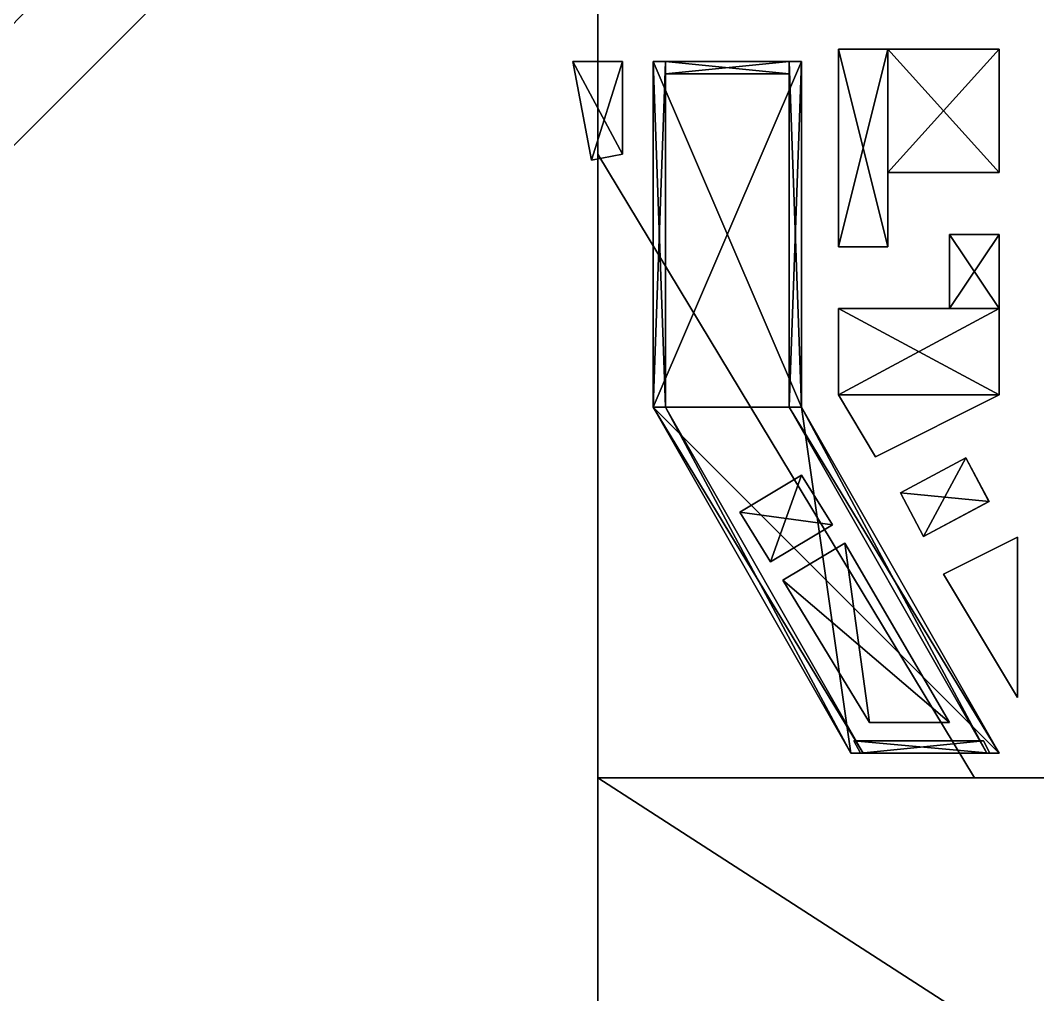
# Model space of a CAD drawing. Extents: x -6144 to 9632, y -5120 to 9632.
# Drawn here: x 7941 to 8270.5, y 7663.8 to 7979.3 of the extents above; entities that cross this region are included whole.
import ezdxf

# ---------------------------------------------------------------- set-up
doc = ezdxf.new("R2010")
doc.units = 0

msp = doc.modelspace()

# ---------------------------------------------------------------- meshes
at = {"layer": 'OBJECT313', "color": 50}
mesh = msp.add_polyface(dxfattribs=at)
corners = [(6752, 6752, 10656), (6752, 6752, 10176), (6752, 9632, 10176), (6752, 9632, 10656), (9632, 9632, 10656), (9632, 9632, 10176), (9632, 6752, 10176), (9632, 6752, 10656)]
mesh.append_faces([[corners[k] for k in face] for face in [(1, 3, 0), (5, 7, 4), (6, 0, 7), (2, 4, 3), (1, 5, 2), (3, 7, 0)]], dxfattribs={"vtx0": -1})
mesh.append_faces([[corners[k] for k in face] for face in [(1, 2, 3), (5, 6, 7), (6, 1, 0), (2, 5, 4), (1, 6, 5), (3, 4, 7)]], dxfattribs={"vtx2": -1})
at = {"layer": 'OBJECT317', "color": 50}
mesh = msp.add_polyface(dxfattribs=at)
corners = [(8146, 7854, 10864), (8146, 7854, 10688), (8146, 7966, 10688), (8146, 7966, 10864), (8194, 7966, 10864), (8194, 7966, 10688), (8194, 7854, 10688), (8194, 7854, 10864)]
mesh.append_faces([[corners[k] for k in face] for face in [(1, 3, 0), (5, 7, 4), (6, 0, 7), (2, 4, 3), (1, 5, 2), (3, 7, 0)]], dxfattribs={"vtx0": -1})
mesh.append_faces([[corners[k] for k in face] for face in [(1, 2, 3), (5, 6, 7), (6, 1, 0), (2, 5, 4), (1, 6, 5), (3, 4, 7)]], dxfattribs={"vtx2": -1})
at = {"layer": 'OBJECT318', "color": 50}
mesh = msp.add_polyface(dxfattribs=at)
corners = [(8258, 7742, 10688), (8210, 7742, 10688), (8210, 7742, 10864), (8258, 7742, 10864), (8146, 7854, 10688), (8194, 7854, 10688), (8194, 7854, 10864), (8146, 7854, 10864)]
mesh.append_faces([[corners[k] for k in face] for face in [(1, 3, 0), (5, 7, 4), (4, 0, 5), (2, 6, 3), (1, 7, 2), (5, 3, 6)]], dxfattribs={"vtx0": -1})
mesh.append_faces([[corners[k] for k in face] for face in [(1, 2, 3), (5, 6, 7), (4, 1, 0), (2, 7, 6), (1, 4, 7), (5, 0, 3)]], dxfattribs={"vtx2": -1})
at = {"layer": 'OBJECT320', "color": 50}
mesh = msp.add_polyface(dxfattribs=at)
corners = [(6752, 9632, 12000), (6752, 6752, 12000), (9632, 6752, 12000), (9632, 9632, 12000), (6752, 6752, 12224), (6752, 9632, 12224), (9632, 9632, 12224), (9632, 6752, 12224)]
mesh.append_faces([[corners[k] for k in face] for face in [(1, 3, 0), (5, 7, 4), (0, 4, 1), (2, 6, 3), (1, 7, 2), (3, 5, 0)]], dxfattribs={"vtx0": -1})
mesh.append_faces([[corners[k] for k in face] for face in [(1, 2, 3), (5, 6, 7), (0, 5, 4), (2, 7, 6), (1, 4, 7), (3, 6, 5)]], dxfattribs={"vtx2": -1})
at = {"layer": 'OBJECT338', "color": 50}
mesh = msp.add_polyface(dxfattribs=at)
corners = [(6784, 6784, 10687), (6784, 6784, 10656), (6784, 8174, 10656), (6784, 8174, 10687), (8128, 8174, 10687), (8128, 8174, 10656), (8128, 6784, 10656), (8128, 6784, 10687)]
mesh.append_faces([[corners[k] for k in face] for face in [(1, 3, 0), (5, 7, 4), (6, 0, 7), (2, 4, 3), (1, 5, 2), (3, 7, 0)]], dxfattribs={"vtx0": -1})
mesh.append_faces([[corners[k] for k in face] for face in [(1, 2, 3), (5, 6, 7), (6, 1, 0), (2, 5, 4), (1, 6, 5), (3, 4, 7)]], dxfattribs={"vtx2": -1})
at = {"layer": 'OBJECT341', "color": 50}
mesh = msp.add_polyface(dxfattribs=at)
corners = [(8128, 7734, 10656), (8128, 6784, 10656), (9600, 6784, 10656), (9600, 7734, 10656), (8128, 6784, 10687), (8128, 7734, 10687), (9600, 7734, 10687), (9600, 6784, 10687)]
mesh.append_faces([[corners[k] for k in face] for face in [(1, 3, 0), (5, 7, 4), (0, 4, 1), (2, 6, 3), (1, 7, 2), (3, 5, 0)]], dxfattribs={"vtx0": -1})
mesh.append_faces([[corners[k] for k in face] for face in [(1, 2, 3), (5, 6, 7), (0, 5, 4), (2, 7, 6), (1, 4, 7), (3, 6, 5)]], dxfattribs={"vtx2": -1})
at = {"layer": 'OBJECT348', "color": 50}
mesh = msp.add_polyface(dxfattribs=at)
corners = [(8128, 7734, 10687), (8128, 7734, 10656), (8128, 7936, 10656), (8128, 7936, 10687), (8250, 7734, 10656), (8250, 7734, 10687)]
mesh.append_faces([[corners[k] for k in face] for face in [(1, 4, 2), (0, 3, 5)]])
mesh.append_faces([[corners[k] for k in face] for face in [(1, 3, 0), (1, 5, 4), (2, 5, 3)]], dxfattribs={"vtx0": -1})
mesh.append_faces([[corners[k] for k in face] for face in [(1, 2, 3), (1, 0, 5), (2, 4, 5)]], dxfattribs={"vtx2": -1})
at = {"layer": 'OBJECT467', "color": 50}
mesh = msp.add_polyface(dxfattribs=at)
corners = [(8214, 7742, 10880), (8210, 7742, 10880), (8210, 7742, 10881), (8214, 7742, 10881), (8146, 7854, 10880), (8150, 7854, 10880), (8150, 7854, 10881), (8146, 7854, 10881)]
mesh.append_faces([[corners[k] for k in face] for face in [(1, 3, 0), (5, 7, 4), (4, 0, 5), (2, 6, 3), (1, 7, 2), (5, 3, 6)]], dxfattribs={"vtx0": -1})
mesh.append_faces([[corners[k] for k in face] for face in [(1, 2, 3), (5, 6, 7), (4, 1, 0), (2, 7, 6), (1, 4, 7), (5, 0, 3)]], dxfattribs={"vtx2": -1})
at = {"layer": 'OBJECT468', "color": 50}
mesh = msp.add_polyface(dxfattribs=at)
corners = [(8194, 7832, 10880), (8174, 7820, 10880), (8184, 7804, 10880), (8204, 7816, 10880), (8204, 7816, 10886), (8184, 7804, 10886), (8174, 7820, 10886), (8194, 7832, 10886)]
mesh.append_faces([[corners[k] for k in face] for face in [(1, 3, 0), (5, 7, 4), (2, 4, 3), (0, 6, 1), (1, 5, 2), (3, 7, 0)]], dxfattribs={"vtx0": -1})
mesh.append_faces([[corners[k] for k in face] for face in [(1, 2, 3), (5, 6, 7), (2, 5, 4), (0, 7, 6), (1, 6, 5), (3, 4, 7)]], dxfattribs={"vtx2": -1})
at = {"layer": 'OBJECT469', "color": 50}
mesh = msp.add_polyface(dxfattribs=at)
corners = [(8146, 7854, 10881), (8146, 7966, 10881), (8150, 7966, 10881), (8150, 7854, 10881), (8146, 7966, 10880), (8146, 7854, 10880), (8150, 7854, 10880), (8150, 7966, 10880)]
mesh.append_faces([[corners[k] for k in face] for face in [(1, 3, 0), (1, 5, 4), (3, 7, 6), (0, 6, 5), (2, 4, 7), (5, 7, 4)]], dxfattribs={"vtx0": -1})
mesh.append_faces([[corners[k] for k in face] for face in [(1, 2, 3), (1, 0, 5), (3, 2, 7), (0, 3, 6), (2, 1, 4), (5, 6, 7)]], dxfattribs={"vtx2": -1})
at = {"layer": 'OBJECT470', "color": 50}
mesh = msp.add_polyface(dxfattribs=at)
corners = [(8150, 7962, 10881), (8150, 7962, 10880), (8150, 7966, 10880), (8150, 7966, 10881), (8190, 7966, 10881), (8190, 7966, 10880), (8190, 7962, 10880), (8190, 7962, 10881)]
mesh.append_faces([[corners[k] for k in face] for face in [(1, 3, 0), (5, 7, 4), (6, 0, 7), (2, 4, 3), (1, 5, 2), (3, 7, 0)]], dxfattribs={"vtx0": -1})
mesh.append_faces([[corners[k] for k in face] for face in [(1, 2, 3), (5, 6, 7), (6, 1, 0), (2, 5, 4), (1, 6, 5), (3, 4, 7)]], dxfattribs={"vtx2": -1})
at = {"layer": 'OBJECT471', "color": 50}
mesh = msp.add_polyface(dxfattribs=at)
corners = [(8190, 7854, 10881), (8190, 7854, 10880), (8190, 7966, 10880), (8190, 7966, 10881), (8194, 7966, 10881), (8194, 7966, 10880), (8194, 7854, 10880), (8194, 7854, 10881)]
mesh.append_faces([[corners[k] for k in face] for face in [(1, 3, 0), (5, 7, 4), (6, 0, 7), (2, 4, 3), (1, 5, 2), (3, 7, 0)]], dxfattribs={"vtx0": -1})
mesh.append_faces([[corners[k] for k in face] for face in [(1, 2, 3), (5, 6, 7), (6, 1, 0), (2, 5, 4), (1, 6, 5), (3, 4, 7)]], dxfattribs={"vtx2": -1})
at = {"layer": 'OBJECT472', "color": 50}
mesh = msp.add_polyface(dxfattribs=at)
corners = [(8146, 7966, 10864), (8194, 7966, 10864), (8194, 7966, 10880), (8146, 7966, 10880), (8146, 7854, 10864), (8194, 7854, 10864), (8146, 7854, 10880), (8194, 7854, 10880)]
mesh.append_faces([[corners[k] for k in face] for face in [(1, 3, 0), (0, 5, 1), (3, 7, 6), (0, 6, 4), (1, 7, 2), (4, 7, 5)]], dxfattribs={"vtx0": -1})
mesh.append_faces([[corners[k] for k in face] for face in [(1, 2, 3), (0, 4, 5), (3, 2, 7), (0, 3, 6), (1, 5, 7), (4, 6, 7)]], dxfattribs={"vtx2": -1})
at = {"layer": 'OBJECT473', "color": 50}
mesh = msp.add_polyface(dxfattribs=at)
corners = [(8258, 7742, 10864), (8210, 7742, 10864), (8210, 7742, 10880), (8258, 7742, 10880), (8146, 7854, 10864), (8194, 7854, 10864), (8194, 7854, 10880), (8146, 7854, 10880)]
mesh.append_faces([[corners[k] for k in face] for face in [(1, 3, 0), (5, 7, 4), (4, 0, 5), (2, 6, 3), (1, 7, 2), (5, 3, 6)]], dxfattribs={"vtx0": -1})
mesh.append_faces([[corners[k] for k in face] for face in [(1, 2, 3), (5, 6, 7), (4, 1, 0), (2, 7, 6), (1, 4, 7), (5, 0, 3)]], dxfattribs={"vtx2": -1})
at = {"layer": 'OBJECT474', "color": 50}
mesh = msp.add_polyface(dxfattribs=at)
corners = [(8254, 7742, 10881), (8190, 7854, 10881), (8194, 7854, 10881), (8258, 7742, 10881), (8190, 7854, 10880), (8254, 7742, 10880), (8258, 7742, 10880), (8194, 7854, 10880)]
mesh.append_faces([[corners[k] for k in face] for face in [(1, 3, 0), (1, 5, 4), (3, 7, 6), (0, 6, 5), (2, 4, 7), (5, 7, 4)]], dxfattribs={"vtx0": -1})
mesh.append_faces([[corners[k] for k in face] for face in [(1, 2, 3), (1, 0, 5), (3, 2, 7), (0, 3, 6), (2, 1, 4), (5, 6, 7)]], dxfattribs={"vtx2": -1})
at = {"layer": 'OBJECT475', "color": 50}
mesh = msp.add_polyface(dxfattribs=at)
corners = [(8242, 7752, 10880), (8216, 7752, 10880), (8216, 7752, 10886), (8242, 7752, 10886), (8208, 7810, 10880), (8188, 7798, 10880), (8188, 7798, 10886), (8208, 7810, 10886)]
mesh.append_faces([[corners[k] for k in face] for face in [(1, 3, 0), (5, 0, 4), (2, 7, 3), (1, 6, 2), (4, 6, 5), (0, 7, 4)]], dxfattribs={"vtx0": -1})
mesh.append_faces([[corners[k] for k in face] for face in [(1, 2, 3), (5, 1, 0), (2, 6, 7), (1, 5, 6), (4, 7, 6), (0, 3, 7)]], dxfattribs={"vtx2": -1})
at = {"layer": 'OBJECT476', "color": 50}
mesh = msp.add_polyface(dxfattribs=at)
corners = [(8255, 7742, 10880), (8213.089844, 7742, 10880), (8213.09375, 7742, 10881), (8255, 7742, 10881), (8211, 7746, 10880), (8252.90918, 7746, 10880), (8252.90625, 7746, 10881), (8211, 7746, 10881)]
mesh.append_faces([[corners[k] for k in face] for face in [(1, 3, 0), (5, 7, 4), (4, 0, 5), (2, 6, 3), (1, 7, 2), (5, 3, 6)]], dxfattribs={"vtx0": -1})
mesh.append_faces([[corners[k] for k in face] for face in [(1, 2, 3), (5, 6, 7), (4, 1, 0), (2, 7, 6), (1, 4, 7), (5, 0, 3)]], dxfattribs={"vtx2": -1})
at = {"layer": 'OBJECT522', "color": 50}
mesh = msp.add_polyface(dxfattribs=at)
corners = [(8136, 7966, 10692), (8136, 7966, 10688), (8136, 7936, 10688), (8136, 7936, 10692), (8120, 7966, 10688), (8120, 7966, 10692), (8126, 7934, 10688), (8126, 7934, 10692)]
mesh.append_faces([[corners[k] for k in face] for face in [(1, 3, 0), (1, 5, 4), (2, 4, 6), (0, 7, 5), (2, 7, 3), (4, 7, 6)]], dxfattribs={"vtx0": -1})
mesh.append_faces([[corners[k] for k in face] for face in [(1, 2, 3), (1, 0, 5), (2, 1, 4), (0, 3, 7), (2, 6, 7), (4, 5, 7)]], dxfattribs={"vtx2": -1})
at = {"layer": 'OBJECT894', "color": 50}
mesh = msp.add_polyface(dxfattribs=at)
corners = [(8206, 7858, 10680), (8206, 7858, 10672), (8206, 7886, 10672), (8206, 7886, 10680), (8258, 7886, 10680), (8258, 7886, 10672), (8258, 7858, 10672), (8258, 7858, 10680)]
mesh.append_faces([[corners[k] for k in face] for face in [(1, 3, 0), (5, 7, 4), (6, 0, 7), (2, 4, 3), (1, 5, 2), (3, 7, 0)]], dxfattribs={"vtx0": -1})
mesh.append_faces([[corners[k] for k in face] for face in [(1, 2, 3), (5, 6, 7), (6, 1, 0), (2, 5, 4), (1, 6, 5), (3, 4, 7)]], dxfattribs={"vtx2": -1})
at = {"layer": 'OBJECT895', "color": 50}
mesh = msp.add_polyface(dxfattribs=at)
corners = [(8206, 7858, 10672), (8258, 7858, 10672), (8258, 7858, 10680), (8206, 7858, 10680), (8218, 7838, 10672), (8218, 7838, 10680)]
mesh.append_faces([[corners[k] for k in face] for face in [(0, 4, 1), (2, 5, 3)]])
mesh.append_faces([[corners[k] for k in face] for face in [(1, 3, 0), (1, 5, 2), (0, 5, 4)]], dxfattribs={"vtx0": -1})
mesh.append_faces([[corners[k] for k in face] for face in [(1, 2, 3), (1, 4, 5), (0, 3, 5)]], dxfattribs={"vtx2": -1})
at = {"layer": 'OBJECT896', "color": 50}
mesh = msp.add_polyface(dxfattribs=at)
corners = [(8242, 7886, 10680), (8242, 7886, 10672), (8242, 7910, 10672), (8242, 7910, 10680), (8258, 7910, 10680), (8258, 7910, 10672), (8258, 7886, 10672), (8258, 7886, 10680)]
mesh.append_faces([[corners[k] for k in face] for face in [(1, 3, 0), (5, 7, 4), (6, 0, 7), (2, 4, 3), (1, 5, 2), (3, 7, 0)]], dxfattribs={"vtx0": -1})
mesh.append_faces([[corners[k] for k in face] for face in [(1, 2, 3), (5, 6, 7), (6, 1, 0), (2, 5, 4), (1, 6, 5), (3, 4, 7)]], dxfattribs={"vtx2": -1})
at = {"layer": 'OBJECT897', "color": 50}
mesh = msp.add_polyface(dxfattribs=at)
corners = [(8206, 7970, 10672), (8206, 7906, 10672), (8222, 7906, 10672), (8222, 7970, 10672), (8206, 7906, 10680), (8206, 7970, 10680), (8222, 7970, 10680), (8222, 7906, 10680)]
mesh.append_faces([[corners[k] for k in face] for face in [(1, 3, 0), (5, 7, 4), (0, 4, 1), (2, 6, 3), (1, 7, 2), (3, 5, 0)]], dxfattribs={"vtx0": -1})
mesh.append_faces([[corners[k] for k in face] for face in [(1, 2, 3), (5, 6, 7), (0, 5, 4), (2, 7, 6), (1, 4, 7), (3, 6, 5)]], dxfattribs={"vtx2": -1})
at = {"layer": 'OBJECT898', "color": 50}
mesh = msp.add_polyface(dxfattribs=at)
corners = [(8222, 7930, 10680), (8222, 7930, 10672), (8222, 7970, 10672), (8222, 7970, 10680), (8258, 7970, 10680), (8258, 7970, 10672), (8258, 7930, 10672), (8258, 7930, 10680)]
mesh.append_faces([[corners[k] for k in face] for face in [(1, 3, 0), (5, 7, 4), (6, 0, 7), (2, 4, 3), (1, 5, 2), (3, 7, 0)]], dxfattribs={"vtx0": -1})
mesh.append_faces([[corners[k] for k in face] for face in [(1, 2, 3), (5, 6, 7), (6, 1, 0), (2, 5, 4), (1, 6, 5), (3, 4, 7)]], dxfattribs={"vtx2": -1})
at = {"layer": 'OBJECT900', "color": 50}
mesh = msp.add_polyface(dxfattribs=at)
corners = [(8226.039063, 7826.347656, 10672), (8233.547852, 7812.219238, 10672), (8254.738281, 7823.492188, 10672), (8247.226563, 7837.621094, 10672), (8233.550781, 7812.214844, 10680), (8226.039063, 7826.351563, 10680), (8247.232422, 7837.617188, 10680), (8254.742188, 7823.48877, 10680)]
mesh.append_faces([[corners[k] for k in face] for face in [(1, 3, 0), (5, 7, 4), (0, 4, 1), (2, 6, 3), (3, 5, 0), (1, 7, 2)]], dxfattribs={"vtx0": -1})
mesh.append_faces([[corners[k] for k in face] for face in [(1, 2, 3), (5, 6, 7), (0, 5, 4), (2, 7, 6), (3, 6, 5), (1, 4, 7)]], dxfattribs={"vtx2": -1})
at = {"layer": 'OBJECT901', "color": 50}
mesh = msp.add_polyface(dxfattribs=at)
corners = [(8264, 7760, 10680), (8240, 7800, 10680), (8264, 7812, 10680), (8240, 7800, 10672), (8264, 7760, 10672), (8264, 7812, 10672)]
mesh.append_faces([[corners[k] for k in face] for face in [(1, 2, 0), (3, 4, 5)]])
mesh.append_faces([[corners[k] for k in face] for face in [(1, 4, 3), (2, 3, 5), (0, 5, 4)]], dxfattribs={"vtx0": -1})
mesh.append_faces([[corners[k] for k in face] for face in [(1, 0, 4), (2, 1, 3), (0, 2, 5)]], dxfattribs={"vtx2": -1})

doc.saveas('drawing.dxf')
